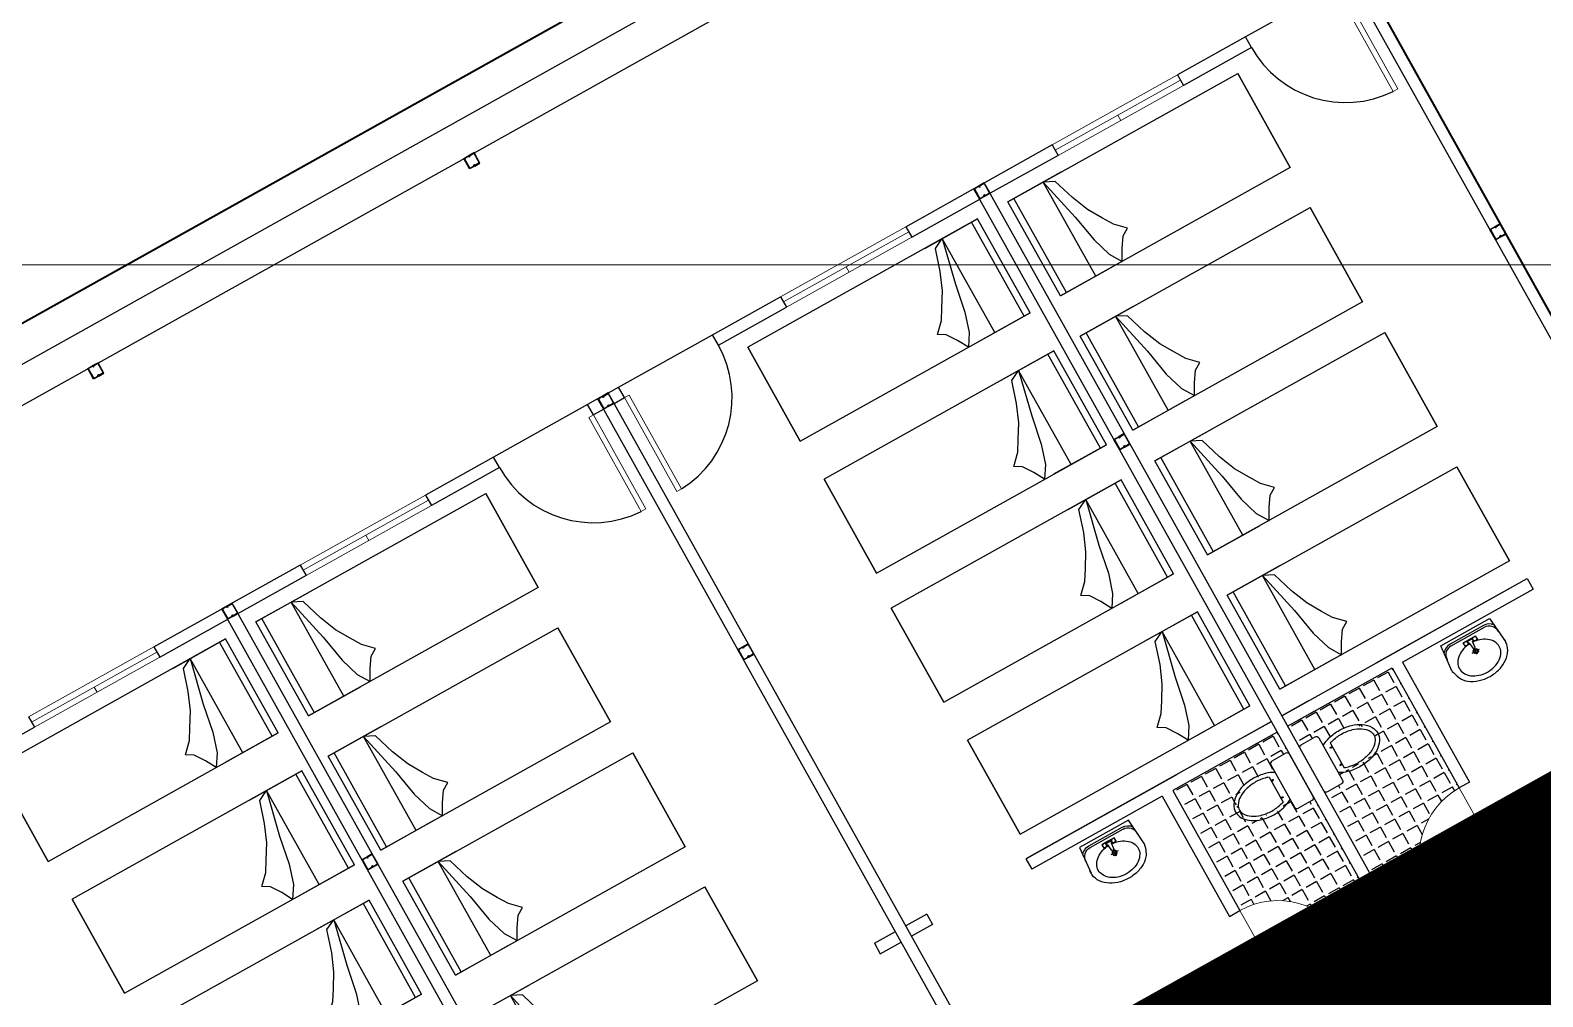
# Model space of a CAD drawing. Header units: millimetres. Extents: x 476643 to 477419, y 1110674 to 1111494.
# Drawn here: x 477080.85 to 477093.49, y 1111117.88 to 1111125.96 of the extents above; entities that cross this region are included whole.
import ezdxf

# ---------------------------------------------------------------- set-up
doc = ezdxf.new("R2010")
doc.units = ezdxf.units.MM
doc.header["$LTSCALE"] = 0.001
doc.header["$MEASUREMENT"] = 0
doc.linetypes.add('DASHDOTX2', pattern=[2, 1, -0.5, 0, -0.5])
for name, color, linetype in [('2-WC', 3, 'Continuous'), ('H-Congtrinh', 40, 'Continuous'), ('KT', 8, 'Continuous'), ('Layer2', 2, 'Continuous'), ('NETCAT', 4, 'Continuous'), ('THIETBI', 33, 'Continuous'), ('TUONG', 7, 'Continuous')]:
    doc.layers.add(name, color=color, linetype=linetype)
for name, color, linetype, lineweight in [('D-CONGTRINH', 7, 'Continuous', 15), ('LUOI', 8, 'Continuous', 5), ('Ranh theo QH', 5, 'Continuous', 40), ('THAY', 7, 'Continuous', 13)]:
    doc.layers.add(name, color=color, linetype=linetype, lineweight=lineweight)
pattern_1 = [(0, (0, 0), (0, 0.1375), [0.1, -0.0375]), (90, (0, 0), (-0.1375, 8.419446744138055e-18), [0.1, -0.0375])]

# ---------------------------------------------------------------- blocks, each defined once
blk = doc.blocks.new('TOILET')
at = {"layer": '2-WC', "linetype": 'Continuous'}
for p, q in [((2.25, 0), (-2.25, 0)), ((-2.5, -0.25), (-2.5, -1.75)), ((2.5, -1.75), (2.5, -0.25)), ((-2.25, -2), (2.25, -2)), ((-1.328885587445484, -2.699999999999932), (1.328885587445484, -2.699999999999989)), ((-0.9619002962733703, -2.476023252835319), (-0.9619002962733703, -2.701023903222449)), ((-0.8643275165757132, -2.476023252835319), (-0.9619002962733703, -2.476023252835319)), ((-0.9619002962733703, -2.701023903222449), (-0.8643275165757132, -2.701023903222449)), ((-0.8643275165757132, -2.701023903222449), (-0.8643275165757132, -2.476023252835319)), ((0.8619205168486133, -2.701023903222449), (0.8619205168486133, -2.476023252835319)), ((0.8619205168486133, -2.476023252835319), (0.959493296546043, -2.476023252835319)), ((0.959493296546043, -2.701023903222449), (0.8619205168486133, -2.701023903222449)), ((0.959493296546043, -2.476023252835319), (0.959493296546043, -2.701023903222449))]:
    blk.add_line(p, q, dxfattribs=at)
for centre, radius, start, end in [((-2.25, -0.25), 0.25, 90, 180), ((2.25, -0.25), 0.25, 0, 90), ((-2.25, -1.75), 0.25, 180, 270), ((1.337938406279363, -3.661379033137678), 3.234819193328465, 149.0965747149677, 164.9268623414033), ((1.337938406279363, -3.661379033137166), 2.834819193328285, 160.1759760614096, 164.9268623413951), ((-1.337938406280728, -3.661379033138019), 2.834819193329868, 15.07313765856473, 19.82402393859776), ((-1.337938406280728, -3.661379033138246), 3.234819193329836, 15.07313765860166, 30.90342528502951), ((2.25, -1.75), 0.25, 270, 0), ((2.637457049974273, -4.011362538314529), 4.580641306093185, 164.9268623414104, 180.0000000000054), ((2.637457049976774, -4.011362538314927), 4.580641306095572, 180, 195.0731376585856), ((2.637457049974046, -4.011362538315211), 4.180641306093212, 164.9268623413889, 179.9999999999965), ((2.637457049976547, -4.011362538314529), 4.180641306095595, 180.0000000000051, 195.0731376585643), ((-2.637457049976319, -4.011362538315325), 4.180641306095254, 5.063761851311246e-12, 15.07313765857124), ((-2.6374570499745, -4.011362538314586), 4.180641306093665, 344.9268623413959, 359.9999999999953), ((-2.637457049976319, -4.0113625383147), 4.580641306095231, 359.9999999999972, 15.07313765858606), ((-2.637457049974728, -4.011362538315325), 4.580641306093639, 344.9268623414112, 5.332585182154509e-12), ((1.337938406280728, -4.361346043491835), 3.234819193329827, 195.0731376585933, 213.0315475788831), ((1.337938406280728, -4.361346043491494), 2.834819193329956, 195.0731376585625, 213.0315475788917), ((-1.337938406279591, -4.36134604349229), 2.834819193328596, 326.9684524211129, 344.9268623413986), ((-1.337938406279591, -4.361346043492233), 3.234819193328677, 326.9684524211115, 344.9268623414048), ((0.5168646681929658, -4.8952005445542), 2.255450666327983, 213.0315475788855, 237.5002250693039), ((0.5168646681931932, -4.895200544554314), 1.85545066632798, 213.0315475788863, 237.5002250693021), ((0, -5.706522592530348), 1.293477407469652, 237.5002250693031, 270), ((0, -5.706522592530462), 0.8934774074695488, 237.5002250693035, 270), ((0, -5.706522592530519), 0.8934774074695326, 270, 302.4997749306894), ((0, -5.706522592530519), 1.293477407469453, 270, 302.4997749307029), ((-0.5168646681929658, -4.89520054455437), 1.855450666327776, 302.4997749306895, 326.968452421117), ((-0.5168646681929658, -4.8952005445542), 2.255450666327892, 302.4997749306941, 326.9684524211124)]:
    blk.add_arc(centre, radius, start, end, dxfattribs=at)
blk = doc.blocks.new('bed4')
at = {"color": 41}
for p, q in [((0, 1631.249999987394), (0, 731.2499999873945)), ((2200, 1631.249999987394), (0, 1631.249999987394)), ((-2.907636371674016e-06, 1631.249978605219), (506.2499970884492, 1631.249978605219)), ((56.71362127752582, 1631.249999987394), (56.71362127752582, 731.2499999873945)), ((337.9636212752521, 1631.249999987394), (337.9636212752521, 731.2499999873945)), ((473.1516084573705, 1359.881008000859), (525.2246011638981, 1526.805996583302)), ((525.2246011638981, 1526.805996583302), (591.1838023244472, 1631.249999987394)), ((591.1838023244472, 1631.249999987394), (643.2569001204447, 1537.238808369697)), ((643.2569001204447, 1537.238808369697), (702.2729445092573, 1450.298637141379)), ((2200, 731.2499999873945), (2200, 1631.249999987394)), ((764.7606198286649, 1412.045066932864), (677.9722636212919, 1325.10489570458)), ((702.2729445092573, 1450.298637141379), (764.7606198286649, 1412.045066932864)), ((428.0215623436434, 1116.448440951666), (473.1516084573705, 1359.881008000859)), ((677.9722636212919, 1325.10489570458), (622.4276399841528, 1234.687047539166)), ((622.4276399841528, 1234.687047539166), (549.5253871413333, 1112.97076401457)), ((337.9636212752521, 731.2499999873945), (428.0215623436434, 1116.448440951666)), ((549.5253871413333, 1112.97076401457), (487.0377118219076, 963.4337220678535)), ((487.0377118219076, 963.4337220678535), (428.0215623436434, 775.6428908877624)), ((428.0215623436434, 775.6428908877624), (337.9636212752521, 731.2499999873945)), ((0, 731.2499999873945), (2200, 731.2499999873945)), ((506.2499999960855, 731.2499999869907), (0, 731.2499999869907))]:
    blk.add_line(p, q, dxfattribs=at)
at = {"color": 41, "ltscale": 5}
blk.add_line((2200, 1631.249999987394), (2200, 731.2499999873945), dxfattribs=at)
blk = doc.blocks.new('la')
at = {"layer": 'THIETBI', "linetype": 'Continuous'}
for p, q in [((-5933.44379870165, 607096.9278938042), (-5954.657236116378, 607330.2757053494)), ((-5944.168579871206, 607224.2085182804), (-5944.168579871206, 607229.5737794738)), ((-5700.095987156405, 607278.0555106837), (-5734.787105645424, 607278.0555106837)), ((-5710.190800530276, 607249.5658061604), (-5715.470036458595, 607195.7922466656)), ((-5700.095987156405, 607309.1017654629), (-5700.095987156405, 607252.294578268)), ((-5665.404868668316, 607278.0555106837), (-5700.095987156405, 607278.0555106837)), ((-5684.721937854214, 607195.7922466656), (-5690.001173785327, 607249.5658061604)), ((-5445.534738199225, 607330.2757053494), (-5466.748175613953, 607096.9278938042)), ((-5456.023394444397, 607229.5737794738), (-5456.023394444397, 607224.2085182804)), ((-5466.748175613953, 607096.9278938042), (-5933.44379870165, 607096.9278938042)), ((-5700.095987156405, 607139.3547686327), (-5859.314830218813, 607139.3547686327)), ((-5859.31483021858, 607122.3840186977), (-5540.877144096539, 607122.3840186978)), ((-5759.493611915408, 607200.4494683815), (-5715.012812269291, 607200.4494683815)), ((-5759.493611915408, 607183.478718451), (-5759.493611915408, 607200.4494683815)), ((-5759.493611915408, 607166.5079685205), (-5759.493611915408, 607183.478718451)), ((-5700.095987156405, 607166.5079685205), (-5759.493611915408, 607166.5079685205)), ((-5719.692424225992, 607191.9640934139), (-5727.825761422886, 607191.9640934139)), ((-5727.825761422886, 607174.9933434834), (-5672.366212892717, 607174.9933434834)), ((-5725.552112052588, 607183.478718451), (-5716.678920921309, 607183.478718451)), ((-5640.698362400195, 607166.5079685205), (-5700.095987156405, 607166.5079685205)), ((-5540.87714409679, 607139.3547686327), (-5700.095987156405, 607139.3547686327)), ((-5685.179162046312, 607200.4494683815), (-5640.698362400195, 607200.4494683815)), ((-5674.639862261152, 607183.478718451), (-5683.513053392431, 607183.478718451)), ((-5672.366212892717, 607191.9640934139), (-5680.499550089611, 607191.9640934139)), ((-5640.698362400195, 607200.4494683815), (-5640.698362400195, 607183.478718451)), ((-5640.698362400195, 607183.478718451), (-5640.698362400195, 607166.5079685205))]:
    blk.add_line(p, q, dxfattribs=at)
for centre, radius in [((-5700.095987156172, 607278.0555106841), 21.21343741315687), ((-5700.095987156172, 607278.0555106841), 16.9707499305255), ((-5742.522861982834, 607183.4787184515), 16.9707499305255), ((-5657.669112330441, 607183.4787184515), 16.9707499305255)]:
    blk.add_circle(centre, radius, dxfattribs=at)
for centre, radius, start, end in [((-5698.920439606671, 607218.2127808502), 260.5626604476124, 90, 106.8298526196501), ((-5698.920439606671, 607218.2127808502), 260.5626604477563, 73.17014738034992, 90), ((-5786.622446788613, 607339.3522209723), 103.2189295367069, 150.4377224630194, 180), ((-5744.464750194129, 607315.4400154066), 151.686082919052, 126.1394149328383, 150.4377224630194), ((-5716.921617746491, 607277.7234812875), 198.3889853030901, 106.8298526196501, 126.1394149328383), ((-5680.919261464987, 607277.7234812875), 198.3889853030873, 53.86058506716174, 73.17014738034992), ((-5653.376129020144, 607315.4400154066), 151.686082919055, 29.56227753698059, 53.86058506716174), ((-5611.218432424728, 607339.3522209723), 103.2189295367252, 0, 29.56227753698059), ((-5809.756896741826, 607330.2757053499), 144.9003393737205, 180, 190.3888578116886), ((-5859.31483021858, 607224.2085182809), 84.85374965263226, 180, 270), ((-5786.622446788613, 607339.3522209723), 103.2189295367414, 180, 209.5622775369806), ((-5744.464750194129, 607363.2644265287), 151.6860829190531, 209.5622775369806, 233.8605850671617), ((-5716.921617746491, 607400.9809606525), 198.3889853029024, 233.8605850671617, 253.1701473803499), ((-5700.095987156172, 607232.2578273343), 20.03675093646151, 59.74728664221707, 120.2527133577829), ((-5680.919261464987, 607400.9809606525), 198.3889853030186, 286.8298526196501, 306.1394149328383), ((-5653.376129020144, 607363.2644265287), 151.686082919052, 306.1394149328383, 330.4377224630194), ((-5540.877144096557, 607224.2085182809), 84.85374965263226, 270, 0), ((-5611.218432424728, 607339.3522209723), 103.2189295367332, 330.4377224630194, 0), ((-5859.31483021858, 607224.2085182809), 101.8244995831652, 218.2452544057623, 270), ((-5698.920439606671, 607460.4916610897), 260.5626604475996, 253.1701473803499, 266.458658478582), ((-5719.692424225759, 607196.2067809005), 4.242687482640058, 270, 354.3929373133142), ((-5698.920439606671, 607460.4916610897), 260.5626604477354, 273.0264019199498, 286.8298526196501), ((-5680.499550089378, 607196.2067809005), 4.242687482625124, 185.6070626866857, 270), ((-5540.877144096557, 607224.2085182809), 101.8244995831627, 270, 321.7547455942377)]:
    blk.add_arc(centre, radius, start, end, dxfattribs=at)
blk.add_spline([(-5445.534738204817, 607330.275705352), (-5488.399266112272, 607435.7992354915), (-5558.166908814947, 607489.0372223724), (-5649.338553096775, 607517.3672669327), (-5750.853421221862, 607517.367266933), (-5842.025065503458, 607489.0372223728), (-5911.792708206598, 607435.7992354913), (-5950.069890455718, 607366.4471325721), (-5954.657236119176, 607330.275705352)], degree=3, dxfattribs=at)
blk = doc.blocks.new('M')
at = {"layer": 'KT', "ltscale": 5}
for points in [[(-122198.2758709551, 340977.0467368406), (-122198.2798709551, 340977.0467368406), (-122198.2798709551, 340977.0547368407), (-122198.3218709551, 340977.0547368407), (-122198.3218709551, 340976.9627368407), (-122198.2798709551, 340976.9627368407), (-122198.2798709551, 340976.9707368406), (-122198.2758709551, 340976.9707368406), (-122198.2758709551, 340976.9587368406), (-122198.3258709551, 340976.9587368406), (-122198.3258709551, 340977.0587368406), (-122198.2758709551, 340977.0587368406)], [(-122198.2758709551, 340977.0587368406), (-122198.2258709551, 340977.0587368406), (-122198.2258709551, 340976.9587368406), (-122198.2758709551, 340976.9587368406), (-122198.2758709551, 340976.9707368406), (-122198.2718709551, 340976.9707368406), (-122198.2718709551, 340976.9627368407), (-122198.2298709551, 340976.9627368407), (-122198.2298709551, 340977.0547368407), (-122198.2718709551, 340977.0547368407), (-122198.2718709551, 340977.0467368406), (-122198.2758709551, 340977.0467368406)], [(-122201.8758709551, 340972.3467368406), (-122201.8798709551, 340972.3467368406), (-122201.8798709551, 340972.3547368406), (-122201.9218709551, 340972.3547368406), (-122201.9218709551, 340972.2627368406), (-122201.8798709551, 340972.2627368406), (-122201.8798709551, 340972.2707368406), (-122201.8758709551, 340972.2707368406), (-122201.8758709551, 340972.2587368406), (-122201.9258709551, 340972.2587368406), (-122201.9258709551, 340972.3587368406), (-122201.8758709551, 340972.3587368406)], [(-122201.8758709551, 340972.3587368406), (-122201.8258709551, 340972.3587368406), (-122201.8258709551, 340972.2587368406), (-122201.8758709551, 340972.2587368406), (-122201.8758709551, 340972.2707368406), (-122201.8718709551, 340972.2707368406), (-122201.8718709551, 340972.2627368406), (-122201.8298709551, 340972.2627368406), (-122201.8298709551, 340972.3547368406), (-122201.8718709551, 340972.3547368406), (-122201.8718709551, 340972.3467368406), (-122201.8758709551, 340972.3467368406)], [(-122198.2758709551, 340972.3467368406), (-122198.2798709551, 340972.3467368406), (-122198.2798709551, 340972.3547368406), (-122198.3218709551, 340972.3547368406), (-122198.3218709551, 340972.2627368406), (-122198.2798709551, 340972.2627368406), (-122198.2798709551, 340972.2707368406), (-122198.2758709551, 340972.2707368406), (-122198.2758709551, 340972.2587368406), (-122198.3258709551, 340972.2587368406), (-122198.3258709551, 340972.3587368406), (-122198.2758709551, 340972.3587368406)], [(-122198.2758709551, 340972.3587368406), (-122198.2258709551, 340972.3587368406), (-122198.2258709551, 340972.2587368406), (-122198.2758709551, 340972.2587368406), (-122198.2758709551, 340972.2707368406), (-122198.2718709551, 340972.2707368406), (-122198.2718709551, 340972.2627368406), (-122198.2298709551, 340972.2627368406), (-122198.2298709551, 340972.3547368406), (-122198.2718709551, 340972.3547368406), (-122198.2718709551, 340972.3467368406), (-122198.2758709551, 340972.3467368406)], [(-122194.6758709551, 340972.3467368406), (-122194.6798709551, 340972.3467368406), (-122194.6798709551, 340972.3547368406), (-122194.7218709551, 340972.3547368406), (-122194.7218709551, 340972.2627368406), (-122194.6798709551, 340972.2627368406), (-122194.6798709551, 340972.2707368406), (-122194.6758709551, 340972.2707368406), (-122194.6758709551, 340972.2587368406), (-122194.7258709551, 340972.2587368406), (-122194.7258709551, 340972.3587368406), (-122194.6758709551, 340972.3587368406)], [(-122194.6758709551, 340972.3587368406), (-122194.6258709551, 340972.3587368406), (-122194.6258709551, 340972.2587368406), (-122194.6758709551, 340972.2587368406), (-122194.6758709551, 340972.2707368406), (-122194.6718709551, 340972.2707368406), (-122194.6718709551, 340972.2627368406), (-122194.6298709551, 340972.2627368406), (-122194.6298709551, 340972.3547368406), (-122194.6718709551, 340972.3547368406), (-122194.6718709551, 340972.3467368406), (-122194.6758709551, 340972.3467368406)], [(-122191.0758709551, 340972.3587368406), (-122191.1258709551, 340972.3587368406), (-122191.1258709551, 340972.2587368406), (-122191.0758709551, 340972.2587368406), (-122191.0758709551, 340972.2707368406), (-122191.0798709551, 340972.2707368406), (-122191.0798709551, 340972.2627368406), (-122191.1218709551, 340972.2627368406), (-122191.1218709551, 340972.3547368406), (-122191.0798709551, 340972.3547368406), (-122191.0798709551, 340972.3467368406), (-122191.0758709551, 340972.3467368406)], [(-122191.0758709551, 340972.3467368406), (-122191.0718709551, 340972.3467368406), (-122191.0718709551, 340972.3547368406), (-122191.0298709551, 340972.3547368406), (-122191.0298709551, 340972.2627368406), (-122191.0718709551, 340972.2627368406), (-122191.0718709551, 340972.2707368406), (-122191.0758709551, 340972.2707368406), (-122191.0758709551, 340972.2587368406), (-122191.0258709551, 340972.2587368406), (-122191.0258709551, 340972.3587368406), (-122191.0758709551, 340972.3587368406)], [(-122198.2758709551, 340969.9467368406), (-122198.2798709551, 340969.9467368406), (-122198.2798709551, 340969.9547368406), (-122198.3218709551, 340969.9547368406), (-122198.3218709551, 340969.8627368406), (-122198.2798709551, 340969.8627368406), (-122198.2798709551, 340969.8707368406), (-122198.2758709551, 340969.8707368406), (-122198.2758709551, 340969.8587368407), (-122198.3258709551, 340969.8587368407), (-122198.3258709551, 340969.9587368406), (-122198.2758709551, 340969.9587368406)], [(-122198.2758709551, 340969.9587368406), (-122198.2258709551, 340969.9587368406), (-122198.2258709551, 340969.8587368407), (-122198.2758709551, 340969.8587368407), (-122198.2758709551, 340969.8707368406), (-122198.2718709551, 340969.8707368406), (-122198.2718709551, 340969.8627368406), (-122198.2298709551, 340969.8627368406), (-122198.2298709551, 340969.9547368406), (-122198.2718709551, 340969.9547368406), (-122198.2718709551, 340969.9467368406), (-122198.2758709551, 340969.9467368406)], [(-122194.6758709551, 340969.9467368406), (-122194.6798709551, 340969.9467368406), (-122194.6798709551, 340969.9547368406), (-122194.7218709551, 340969.9547368406), (-122194.7218709551, 340969.8627368406), (-122194.6798709551, 340969.8627368406), (-122194.6798709551, 340969.8707368406), (-122194.6758709551, 340969.8707368406), (-122194.6758709551, 340969.8587368407), (-122194.7258709551, 340969.8587368407), (-122194.7258709551, 340969.9587368406), (-122194.6758709551, 340969.9587368406)], [(-122194.6758709551, 340969.9587368406), (-122194.6258709551, 340969.9587368406), (-122194.6258709551, 340969.8587368407), (-122194.6758709551, 340969.8587368407), (-122194.6758709551, 340969.8707368406), (-122194.6718709551, 340969.8707368406), (-122194.6718709551, 340969.8627368406), (-122194.6298709551, 340969.8627368406), (-122194.6298709551, 340969.9547368406), (-122194.6718709551, 340969.9547368406), (-122194.6718709551, 340969.9467368406), (-122194.6758709551, 340969.9467368406)], [(-122191.0758709551, 340969.9587368406), (-122191.1258709551, 340969.9587368406), (-122191.1258709551, 340969.8587368407), (-122191.0758709551, 340969.8587368407), (-122191.0758709551, 340969.8707368406), (-122191.0798709551, 340969.8707368406), (-122191.0798709551, 340969.8627368406), (-122191.1218709551, 340969.8627368406), (-122191.1218709551, 340969.9547368406), (-122191.0798709551, 340969.9547368406), (-122191.0798709551, 340969.9467368406), (-122191.0758709551, 340969.9467368406)], [(-122191.0758709551, 340969.9467368406), (-122191.0718709551, 340969.9467368406), (-122191.0718709551, 340969.9547368406), (-122191.0298709551, 340969.9547368406), (-122191.0298709551, 340969.8627368406), (-122191.0718709551, 340969.8627368406), (-122191.0718709551, 340969.8707368406), (-122191.0758709551, 340969.8707368406), (-122191.0758709551, 340969.8587368407), (-122191.0258709551, 340969.8587368407), (-122191.0258709551, 340969.9587368406), (-122191.0758709551, 340969.9587368406)], [(-122194.6758709551, 340967.6467368406), (-122194.6798709551, 340967.6467368406), (-122194.6798709551, 340967.6547368406), (-122194.7218709551, 340967.6547368406), (-122194.7218709551, 340967.5627368406), (-122194.6798709551, 340967.5627368406), (-122194.6798709551, 340967.5707368406), (-122194.6758709551, 340967.5707368406), (-122194.6758709551, 340967.5587368406), (-122194.7258709551, 340967.5587368406), (-122194.7258709551, 340967.6587368406), (-122194.6758709551, 340967.6587368406)], [(-122194.6758709551, 340967.6587368406), (-122194.7258709551, 340967.6587368406), (-122194.7258709551, 340967.5587368406), (-122194.6758709551, 340967.5587368406), (-122194.6758709551, 340967.5707368406), (-122194.6798709551, 340967.5707368406), (-122194.6798709551, 340967.5627368406), (-122194.7218709551, 340967.5627368406), (-122194.7218709551, 340967.6547368406), (-122194.6798709551, 340967.6547368406), (-122194.6798709551, 340967.6467368406), (-122194.6758709551, 340967.6467368406)], [(-122194.6758709551, 340967.6587368406), (-122194.6258709551, 340967.6587368406), (-122194.6258709551, 340967.5587368406), (-122194.6758709551, 340967.5587368406), (-122194.6758709551, 340967.5707368406), (-122194.6718709551, 340967.5707368406), (-122194.6718709551, 340967.5627368406), (-122194.6298709551, 340967.5627368406), (-122194.6298709551, 340967.6547368406), (-122194.6718709551, 340967.6547368406), (-122194.6718709551, 340967.6467368406), (-122194.6758709551, 340967.6467368406)], [(-122194.6758709551, 340967.6467368406), (-122194.6718709551, 340967.6467368406), (-122194.6718709551, 340967.6547368406), (-122194.6298709551, 340967.6547368406), (-122194.6298709551, 340967.5627368406), (-122194.6718709551, 340967.5627368406), (-122194.6718709551, 340967.5707368406), (-122194.6758709551, 340967.5707368406), (-122194.6758709551, 340967.5587368406), (-122194.6258709551, 340967.5587368406), (-122194.6258709551, 340967.6587368406), (-122194.6758709551, 340967.6587368406)], [(-122191.0758709551, 340967.6587368406), (-122191.1258709551, 340967.6587368406), (-122191.1258709551, 340967.5587368406), (-122191.0758709551, 340967.5587368406), (-122191.0758709551, 340967.5707368406), (-122191.0798709551, 340967.5707368406), (-122191.0798709551, 340967.5627368406), (-122191.1218709551, 340967.5627368406), (-122191.1218709551, 340967.6547368406), (-122191.0798709551, 340967.6547368406), (-122191.0798709551, 340967.6467368406), (-122191.0758709551, 340967.6467368406)], [(-122191.0758709551, 340967.6467368406), (-122191.0718709551, 340967.6467368406), (-122191.0718709551, 340967.6547368406), (-122191.0298709551, 340967.6547368406), (-122191.0298709551, 340967.5627368406), (-122191.0718709551, 340967.5627368406), (-122191.0718709551, 340967.5707368406), (-122191.0758709551, 340967.5707368406), (-122191.0758709551, 340967.5587368406), (-122191.0258709551, 340967.5587368406), (-122191.0258709551, 340967.6587368406), (-122191.0758709551, 340967.6587368406)]]:
    blk.add_hatch(color=5, dxfattribs=at).paths.add_polyline_path(points)
at = {"layer": 'THIETBI', "ltscale": 5}
h = blk.add_hatch(dxfattribs=at)
h.set_pattern_fill('ANGLE', color=256, scale=0.5, style=0)
h.set_pattern_definition(pattern_1)
edge = h.paths.add_edge_path()
edge.add_ellipse((-122198.6868935836, 340975.236865706), major_axis=(-0.2915102284462128, 0.2915102284462128), ratio=0.9999999988377523, start_angle=299.9268623122062, end_angle=314.9999999667041)
edge.add_ellipse((-122198.6553950682, 340975.353822384), major_axis=(-0.2058626336902669, 0.2058626336902668), ratio=0.9999999968645755, start_angle=284.0965746727708, end_angle=299.9268622637729)
edge.add_line((-122198.5058709552, 340975.6094790086), (-122198.5058709552, 340975.6992368408))
edge.add_line((-122198.5058709552, 340975.6992368408), (-122198.3258709551, 340975.6992368406))
edge.add_line((-122198.3258709551, 340975.6992368406), (-122198.3258709551, 340976.9587368406))
edge.add_line((-122198.3258709551, 340976.9587368406), (-122199.3258709551, 340976.9587368406))
edge.add_line((-122199.3258709551, 340976.9587368406), (-122199.3258709551, 340976.8587368407))
edge.add_line((-122199.3258709551, 340976.8587368407), (-122198.6758709551, 340976.8587368407))
edge.add_line((-122198.6758709551, 340976.8587368407), (-122198.6758709551, 340976.8287368406))
edge.add_line((-122198.6758709551, 340976.8287368406), (-122198.6765636319, 340976.8287368406))
edge.add_arc((-122199.3258709551, 340976.8587368407), 0.650000000008731, 270, 357.3546396559648, ccw=False)
edge.add_line((-122199.3258709551, 340976.2087368406), (-122199.3258709551, 340975.0587368406))
edge.add_line((-122199.3258709551, 340975.0587368406), (-122198.3258709551, 340975.0587368406))
edge.add_line((-122198.3258709551, 340975.0587368406), (-122198.3258709551, 340975.2492368405))
edge.add_line((-122198.3258709551, 340975.2492368405), (-122198.5058709551, 340975.2492368406))
edge.add_line((-122198.5058709551, 340975.2492368406), (-122198.5058709551, 340975.3389946726))
edge.add_ellipse((-122198.6553950682, 340975.5946512972), major_axis=(0.2058626336902675, 0.2058626336902675), ratio=0.9999999968645723, start_angle=240.0731377362272, end_angle=255.9034253272293)
edge.add_ellipse((-122198.6868935836, 340975.7116079752), major_axis=(0.2915102284462117, 0.2915102284462119), ratio=0.999999998837754, start_angle=225.0000000332959, end_angle=240.0731376877937)
edge.add_ellipse((-122198.6868935836, 340975.7116079752), major_axis=(-0.2915102284462128, 0.2915102284462128), ratio=0.9999999988377523, start_angle=119.9268623122062, end_angle=134.9999999667041)
edge.add_ellipse((-122198.7183920991, 340975.5946512972), major_axis=(0.2058626328327545, 0.2058626328327546), ratio=0.9999999969642844, start_angle=191.9684524520063, end_angle=209.9268624138862)
edge.add_ellipse((-122198.7664390042, 340975.5207546608), major_axis=(0.1435360015145571, 0.1435360015145571), ratio=0.9999999990923838, start_angle=167.4997749165686, end_angle=191.9684524286788)
edge.add_ellipse((-122198.8394579886, 340975.4742368406), major_axis=(-0.08231639814443893, 0.08231639814443893), ratio=0.9999999992607727, start_angle=12.5002250840912, end_angle=45.0000000211773)
edge.add_ellipse((-122198.7664390042, 340975.4277190205), major_axis=(-0.1435360015145571, 0.1435360015145571), ratio=0.9999999990923826, start_angle=-11.96845242867878, end_angle=12.50022508343138)
edge.add_ellipse((-122198.7183920991, 340975.353822384), major_axis=(-0.2058626328327547, 0.2058626328327546), ratio=0.9999999969642842, start_angle=330.0731375861138, end_angle=348.0315475479938)
edge.add_ellipse((-122198.6868935836, 340975.236865706), major_axis=(0.2915102284462117, 0.2915102284462119), ratio=0.999999998837754, start_angle=405.0000000332959, end_angle=420.0731376877937)
h = blk.add_hatch(dxfattribs=at)
h.set_pattern_fill('ANGLE', color=256, scale=0.5, style=0)
h.set_pattern_definition(pattern_1)
edge = h.paths.add_edge_path()
edge.add_ellipse((-122197.8333498111, 340975.353822384), major_axis=(0.2058626328327547, 0.2058626328327546), ratio=0.9999999969642842, start_angle=11.968452452006204, end_angle=29.926862413886226, ccw=False)
edge.add_ellipse((-122197.785302906, 340975.4277190205), major_axis=(0.1435360015145571, 0.1435360015145571), ratio=0.9999999990923826, start_angle=347.49977491656864, end_angle=371.9684524286788, ccw=False)
edge.add_ellipse((-122197.7122839216, 340975.4742368406), major_axis=(-0.08231639814443893, 0.08231639814443893), ratio=0.9999999992607727, start_angle=192.5002250840912, end_angle=225.0000000211773, ccw=False)
edge.add_ellipse((-122197.785302906, 340975.5207546608), major_axis=(-0.1435360015145571, 0.1435360015145571), ratio=0.9999999990923838, start_angle=168.0315475713212, end_angle=192.5002250834314, ccw=False)
edge.add_ellipse((-122197.8333498111, 340975.5946512972), major_axis=(-0.2058626328327545, 0.2058626328327546), ratio=0.9999999969642844, start_angle=150.0731375861138, end_angle=168.0315475479937, ccw=False)
edge.add_ellipse((-122197.8648483265, 340975.7116079752), major_axis=(0.2915102284462128, 0.2915102284462128), ratio=0.9999999988377523, start_angle=225.0000000332959, end_angle=240.0731376877938, ccw=False)
edge.add_ellipse((-122197.8648483265, 340975.7116079752), major_axis=(-0.2915102284462117, 0.2915102284462119), ratio=0.999999998837754, start_angle=119.92686231220631, end_angle=134.9999999667041, ccw=False)
edge.add_ellipse((-122197.896346842, 340975.5946512972), major_axis=(-0.2058626336902675, 0.2058626336902675), ratio=0.9999999968645723, start_angle=104.09657467277071, end_angle=119.92686226377279, ccw=False)
edge.add_line((-122198.0458709551, 340975.3389946726), (-122198.045870955, 340975.2492368405))
edge.add_line((-122198.045870955, 340975.2492368405), (-122198.2258709551, 340975.2492368405))
edge.add_line((-122198.2258709551, 340975.2492368405), (-122198.2258709551, 340975.0587368406))
edge.add_line((-122198.2258709551, 340975.0587368406), (-122197.2258709551, 340975.0587368406))
edge.add_line((-122197.2258709551, 340975.0587368406), (-122197.2258709551, 340976.2087368406))
edge.add_arc((-122197.2258709551, 340976.8587368407), 0.650000000008731, 182.645360343976, 269.99999999871727, ccw=False)
edge.add_line((-122197.8751782783, 340976.8287368406), (-122197.8758709551, 340976.8287368406))
edge.add_line((-122197.8758709551, 340976.8287368406), (-122197.8758709551, 340976.8587368407))
edge.add_line((-122197.8758709551, 340976.8587368407), (-122197.2258709551, 340976.8587368407))
edge.add_line((-122197.2258709551, 340976.8587368407), (-122197.2258709551, 340976.9587368406))
edge.add_line((-122197.2258709551, 340976.9587368406), (-122198.2258709551, 340976.9587368406))
edge.add_line((-122198.2258709551, 340976.9587368406), (-122198.2258709551, 340975.6992368407))
edge.add_line((-122198.2258709551, 340975.6992368407), (-122198.0458709551, 340975.6992368406))
edge.add_line((-122198.0458709551, 340975.6992368406), (-122198.045870955, 340975.6094790085))
edge.add_ellipse((-122197.896346842, 340975.353822384), major_axis=(0.2058626336902669, 0.2058626336902668), ratio=0.9999999968645755, start_angle=60.073137736227125, end_angle=75.90342532722917, ccw=False)
edge.add_ellipse((-122197.8648483265, 340975.236865706), major_axis=(0.2915102284462128, 0.2915102284462128), ratio=0.9999999988377523, start_angle=45.00000003329592, end_angle=60.0731376877938, ccw=False)
edge.add_ellipse((-122197.8648483265, 340975.236865706), major_axis=(-0.2915102284462117, 0.2915102284462119), ratio=0.999999998837754, start_angle=-60.07313768779369, end_angle=-45.00000003329592, ccw=False)
at = {"layer": '2-WC', "linetype": 'ByBlock', "ltscale": 5}
for centre, start, end in [((-122201.7273700188, 340969.9587368406), 0, 87.13759477374253), ((-122194.8243718914, 340969.9587368406), 92.86240522625748, 180), ((-122194.5273700188, 340969.9587368406), 0, 87.13759477374253)]:
    blk.add_arc(centre, 0.8999999999982529, start, end, dxfattribs=at)
at = {"layer": 'KT', "color": 5, "ltscale": 5}
for points in [[(-122198.2758709551, 340976.9707368406), (-122198.2798709551, 340976.9707368406), (-122198.2798709551, 340976.9627368407), (-122198.3218709551, 340976.9627368407), (-122198.3218709551, 340977.0547368407), (-122198.2798709551, 340977.0547368407), (-122198.2798709551, 340977.0467368406), (-122198.2758709551, 340977.0467368406), (-122198.2758709551, 340977.0587368406), (-122198.3258709551, 340977.0587368406), (-122198.3258709551, 340976.9587368406), (-122198.2758709551, 340976.9587368406)], [(-122198.2758709551, 340976.9707368406), (-122198.2718709551, 340976.9707368406), (-122198.2718709551, 340976.9627368407), (-122198.2298709551, 340976.9627368407), (-122198.2298709551, 340977.0547368407), (-122198.2718709551, 340977.0547368407), (-122198.2718709551, 340977.0467368406), (-122198.2758709551, 340977.0467368406), (-122198.2758709551, 340977.0587368406), (-122198.2258709551, 340977.0587368406), (-122198.2258709551, 340976.9587368406), (-122198.2758709551, 340976.9587368406)], [(-122201.8758709551, 340972.2707368406), (-122201.8798709551, 340972.2707368406), (-122201.8798709551, 340972.2627368406), (-122201.9218709551, 340972.2627368406), (-122201.9218709551, 340972.3547368406), (-122201.8798709551, 340972.3547368406), (-122201.8798709551, 340972.3467368406), (-122201.8758709551, 340972.3467368406), (-122201.8758709551, 340972.3587368406), (-122201.9258709551, 340972.3587368406), (-122201.9258709551, 340972.2587368406), (-122201.8758709551, 340972.2587368406)], [(-122201.8758709551, 340972.2707368406), (-122201.8718709551, 340972.2707368406), (-122201.8718709551, 340972.2627368406), (-122201.8298709551, 340972.2627368406), (-122201.8298709551, 340972.3547368406), (-122201.8718709551, 340972.3547368406), (-122201.8718709551, 340972.3467368406), (-122201.8758709551, 340972.3467368406), (-122201.8758709551, 340972.3587368406), (-122201.8258709551, 340972.3587368406), (-122201.8258709551, 340972.2587368406), (-122201.8758709551, 340972.2587368406)], [(-122198.2758709551, 340972.2707368406), (-122198.2798709551, 340972.2707368406), (-122198.2798709551, 340972.2627368406), (-122198.3218709551, 340972.2627368406), (-122198.3218709551, 340972.3547368406), (-122198.2798709551, 340972.3547368406), (-122198.2798709551, 340972.3467368406), (-122198.2758709551, 340972.3467368406), (-122198.2758709551, 340972.3587368406), (-122198.3258709551, 340972.3587368406), (-122198.3258709551, 340972.2587368406), (-122198.2758709551, 340972.2587368406)], [(-122198.2758709551, 340972.2707368406), (-122198.2718709551, 340972.2707368406), (-122198.2718709551, 340972.2627368406), (-122198.2298709551, 340972.2627368406), (-122198.2298709551, 340972.3547368406), (-122198.2718709551, 340972.3547368406), (-122198.2718709551, 340972.3467368406), (-122198.2758709551, 340972.3467368406), (-122198.2758709551, 340972.3587368406), (-122198.2258709551, 340972.3587368406), (-122198.2258709551, 340972.2587368406), (-122198.2758709551, 340972.2587368406)], [(-122194.6758709551, 340972.2707368406), (-122194.6798709551, 340972.2707368406), (-122194.6798709551, 340972.2627368406), (-122194.7218709551, 340972.2627368406), (-122194.7218709551, 340972.3547368406), (-122194.6798709551, 340972.3547368406), (-122194.6798709551, 340972.3467368406), (-122194.6758709551, 340972.3467368406), (-122194.6758709551, 340972.3587368406), (-122194.7258709551, 340972.3587368406), (-122194.7258709551, 340972.2587368406), (-122194.6758709551, 340972.2587368406)], [(-122194.6758709551, 340972.2707368406), (-122194.6718709551, 340972.2707368406), (-122194.6718709551, 340972.2627368406), (-122194.6298709551, 340972.2627368406), (-122194.6298709551, 340972.3547368406), (-122194.6718709551, 340972.3547368406), (-122194.6718709551, 340972.3467368406), (-122194.6758709551, 340972.3467368406), (-122194.6758709551, 340972.3587368406), (-122194.6258709551, 340972.3587368406), (-122194.6258709551, 340972.2587368406), (-122194.6758709551, 340972.2587368406)], [(-122191.0758709551, 340972.2707368406), (-122191.0798709551, 340972.2707368406), (-122191.0798709551, 340972.2627368406), (-122191.1218709551, 340972.2627368406), (-122191.1218709551, 340972.3547368406), (-122191.0798709551, 340972.3547368406), (-122191.0798709551, 340972.3467368406), (-122191.0758709551, 340972.3467368406), (-122191.0758709551, 340972.3587368406), (-122191.1258709551, 340972.3587368406), (-122191.1258709551, 340972.2587368406), (-122191.0758709551, 340972.2587368406)], [(-122191.0758709551, 340972.2707368406), (-122191.0718709551, 340972.2707368406), (-122191.0718709551, 340972.2627368406), (-122191.0298709551, 340972.2627368406), (-122191.0298709551, 340972.3547368406), (-122191.0718709551, 340972.3547368406), (-122191.0718709551, 340972.3467368406), (-122191.0758709551, 340972.3467368406), (-122191.0758709551, 340972.3587368406), (-122191.0258709551, 340972.3587368406), (-122191.0258709551, 340972.2587368406), (-122191.0758709551, 340972.2587368406)], [(-122198.2758709551, 340969.8707368406), (-122198.2798709551, 340969.8707368406), (-122198.2798709551, 340969.8627368406), (-122198.3218709551, 340969.8627368406), (-122198.3218709551, 340969.9547368406), (-122198.2798709551, 340969.9547368406), (-122198.2798709551, 340969.9467368406), (-122198.2758709551, 340969.9467368406), (-122198.2758709551, 340969.9587368406), (-122198.3258709551, 340969.9587368406), (-122198.3258709551, 340969.8587368407), (-122198.2758709551, 340969.8587368407)], [(-122198.2758709551, 340969.8707368406), (-122198.2718709551, 340969.8707368406), (-122198.2718709551, 340969.8627368406), (-122198.2298709551, 340969.8627368406), (-122198.2298709551, 340969.9547368406), (-122198.2718709551, 340969.9547368406), (-122198.2718709551, 340969.9467368406), (-122198.2758709551, 340969.9467368406), (-122198.2758709551, 340969.9587368406), (-122198.2258709551, 340969.9587368406), (-122198.2258709551, 340969.8587368407), (-122198.2758709551, 340969.8587368407)], [(-122194.6758709551, 340969.8707368406), (-122194.6798709551, 340969.8707368406), (-122194.6798709551, 340969.8627368406), (-122194.7218709551, 340969.8627368406), (-122194.7218709551, 340969.9547368406), (-122194.6798709551, 340969.9547368406), (-122194.6798709551, 340969.9467368406), (-122194.6758709551, 340969.9467368406), (-122194.6758709551, 340969.9587368406), (-122194.7258709551, 340969.9587368406), (-122194.7258709551, 340969.8587368407), (-122194.6758709551, 340969.8587368407)], [(-122194.6758709551, 340969.8707368406), (-122194.6718709551, 340969.8707368406), (-122194.6718709551, 340969.8627368406), (-122194.6298709551, 340969.8627368406), (-122194.6298709551, 340969.9547368406), (-122194.6718709551, 340969.9547368406), (-122194.6718709551, 340969.9467368406), (-122194.6758709551, 340969.9467368406), (-122194.6758709551, 340969.9587368406), (-122194.6258709551, 340969.9587368406), (-122194.6258709551, 340969.8587368407), (-122194.6758709551, 340969.8587368407)], [(-122191.0758709551, 340969.8707368406), (-122191.0798709551, 340969.8707368406), (-122191.0798709551, 340969.8627368406), (-122191.1218709551, 340969.8627368406), (-122191.1218709551, 340969.9547368406), (-122191.0798709551, 340969.9547368406), (-122191.0798709551, 340969.9467368406), (-122191.0758709551, 340969.9467368406), (-122191.0758709551, 340969.9587368406), (-122191.1258709551, 340969.9587368406), (-122191.1258709551, 340969.8587368407), (-122191.0758709551, 340969.8587368407)], [(-122191.0758709551, 340969.8707368406), (-122191.0718709551, 340969.8707368406), (-122191.0718709551, 340969.8627368406), (-122191.0298709551, 340969.8627368406), (-122191.0298709551, 340969.9547368406), (-122191.0718709551, 340969.9547368406), (-122191.0718709551, 340969.9467368406), (-122191.0758709551, 340969.9467368406), (-122191.0758709551, 340969.9587368406), (-122191.0258709551, 340969.9587368406), (-122191.0258709551, 340969.8587368407), (-122191.0758709551, 340969.8587368407)], [(-122194.6758709551, 340967.5707368406), (-122194.6798709551, 340967.5707368406), (-122194.6798709551, 340967.5627368406), (-122194.7218709551, 340967.5627368406), (-122194.7218709551, 340967.6547368406), (-122194.6798709551, 340967.6547368406), (-122194.6798709551, 340967.6467368406), (-122194.6758709551, 340967.6467368406), (-122194.6758709551, 340967.6587368406), (-122194.7258709551, 340967.6587368406), (-122194.7258709551, 340967.5587368406), (-122194.6758709551, 340967.5587368406)], [(-122194.6758709551, 340967.5707368406), (-122194.6798709551, 340967.5707368406), (-122194.6798709551, 340967.5627368406), (-122194.7218709551, 340967.5627368406), (-122194.7218709551, 340967.6547368406), (-122194.6798709551, 340967.6547368406), (-122194.6798709551, 340967.6467368406), (-122194.6758709551, 340967.6467368406), (-122194.6758709551, 340967.6587368406), (-122194.7258709551, 340967.6587368406), (-122194.7258709551, 340967.5587368406), (-122194.6758709551, 340967.5587368406)], [(-122194.6758709551, 340967.5707368406), (-122194.6718709551, 340967.5707368406), (-122194.6718709551, 340967.5627368406), (-122194.6298709551, 340967.5627368406), (-122194.6298709551, 340967.6547368406), (-122194.6718709551, 340967.6547368406), (-122194.6718709551, 340967.6467368406), (-122194.6758709551, 340967.6467368406), (-122194.6758709551, 340967.6587368406), (-122194.6258709551, 340967.6587368406), (-122194.6258709551, 340967.5587368406), (-122194.6758709551, 340967.5587368406)], [(-122194.6758709551, 340967.5707368406), (-122194.6718709551, 340967.5707368406), (-122194.6718709551, 340967.5627368406), (-122194.6298709551, 340967.5627368406), (-122194.6298709551, 340967.6547368406), (-122194.6718709551, 340967.6547368406), (-122194.6718709551, 340967.6467368406), (-122194.6758709551, 340967.6467368406), (-122194.6758709551, 340967.6587368406), (-122194.6258709551, 340967.6587368406), (-122194.6258709551, 340967.5587368406), (-122194.6758709551, 340967.5587368406)], [(-122191.0758709551, 340967.5707368406), (-122191.0798709551, 340967.5707368406), (-122191.0798709551, 340967.5627368406), (-122191.1218709551, 340967.5627368406), (-122191.1218709551, 340967.6547368406), (-122191.0798709551, 340967.6547368406), (-122191.0798709551, 340967.6467368406), (-122191.0758709551, 340967.6467368406), (-122191.0758709551, 340967.6587368406), (-122191.1258709551, 340967.6587368406), (-122191.1258709551, 340967.5587368406), (-122191.0758709551, 340967.5587368406)], [(-122191.0758709551, 340967.5707368406), (-122191.0718709551, 340967.5707368406), (-122191.0718709551, 340967.5627368406), (-122191.0298709551, 340967.5627368406), (-122191.0298709551, 340967.6547368406), (-122191.0718709551, 340967.6547368406), (-122191.0718709551, 340967.6467368406), (-122191.0758709551, 340967.6467368406), (-122191.0758709551, 340967.6587368406), (-122191.0258709551, 340967.6587368406), (-122191.0258709551, 340967.5587368406), (-122191.0758709551, 340967.5587368406)]]:
    blk.add_lwpolyline(points, close=True, dxfattribs=at)
at = {"layer": 'Layer2', "linetype": 'Continuous'}
for p, q in [((-122201.7273700188, 340969.8587368406), (-122200.8273700188, 340969.8587368406)), ((-122194.8243718914, 340969.8587368406), (-122195.7243718914, 340969.8587368406)), ((-122194.5273700188, 340969.8587368406), (-122193.6273700188, 340969.8587368406))]:
    blk.add_line(p, q, dxfattribs=at)
at = {"layer": 'THAY', "linetype": 'ByBlock'}
for p, q in [((-122199.3258709551, 340976.8287368406), (-122199.3258709551, 340976.2087368406)), ((-122197.2258709551, 340976.8287368406), (-122197.2258709551, 340976.2087368406))]:
    blk.add_line(p, q, dxfattribs=at)
at = {"layer": 'THAY', "linetype": 'Continuous'}
for p, q in [((-122200.1766204869, 340969.9587368406), (-122198.9766204869, 340969.9587368406)), ((-122199.5766204869, 340969.9587368406), (-122199.5766204869, 340969.9087368406)), ((-122196.3751214232, 340969.9587368406), (-122197.5751214233, 340969.9587368406)), ((-122196.9751214233, 340969.9587368406), (-122196.9751214233, 340969.9087368406)), ((-122191.7766204869, 340969.9587368405), (-122192.9766204869, 340969.9587368405)), ((-122192.3766204869, 340969.9587368405), (-122192.3766204869, 340969.9087368405)), ((-122189.1751214233, 340969.9587368405), (-122190.3751214232, 340969.9587368405)), ((-122189.7751214233, 340969.9587368405), (-122189.7751214233, 340969.9087368405)), ((-122198.9766204869, 340969.9087368406), (-122200.1766204869, 340969.9087368406)), ((-122200.1766204869, 340969.8587368406), (-122198.9766204869, 340969.8587368406)), ((-122197.5751214233, 340969.9087368406), (-122196.3751214232, 340969.9087368406)), ((-122196.3751214232, 340969.8587368406), (-122197.5751214233, 340969.8587368406)), ((-122192.9766204869, 340969.9087368405), (-122191.7766204869, 340969.9087368405)), ((-122191.7766204869, 340969.8587368405), (-122192.9766204869, 340969.8587368405)), ((-122190.3751214232, 340969.9087368405), (-122189.1751214233, 340969.9087368405)), ((-122189.1751214233, 340969.8587368405), (-122190.3751214232, 340969.8587368405))]:
    blk.add_line(p, q, dxfattribs=at)
for points in [[(-122199.3258709551, 340976.8587368407), (-122199.3258709551, 340976.8287368406), (-122198.6758709551, 340976.8287368406), (-122198.6758709551, 340976.8587368407)], [(-122197.2258709551, 340976.8587368407), (-122197.2258709551, 340976.8287368406), (-122197.8758709551, 340976.8287368406), (-122197.8758709551, 340976.8587368407)], [(-122201.7273700188, 340969.9587368406), (-122201.7273700188, 340970.8576139456), (-122201.6824261635, 340970.8576139456), (-122201.6824261635, 340969.9587368406)], [(-122194.8243718914, 340969.9587368406), (-122194.8243718914, 340970.8576139456), (-122194.8693157467, 340970.8576139456), (-122194.8693157467, 340969.9587368406)], [(-122194.5273700188, 340969.9587368406), (-122194.5273700188, 340970.8576139456), (-122194.4824261635, 340970.8576139456), (-122194.4824261635, 340969.9587368406)]]:
    blk.add_lwpolyline(points, close=True, dxfattribs=at)
for centre, start, end in [((-122199.3258709551, 340976.8587368407), 270, 0), ((-122197.2258709551, 340976.8587368407), 180, 270)]:
    blk.add_arc(centre, 0.65, start, end, dxfattribs=at)
at = {"layer": 'TUONG', "linetype": 'ByBlock', "ltscale": 5}
for p, q in [((-122201.9258709551, 340977.0587368406), (-122201.9258709551, 340969.8587368406)), ((-122200.2258709551, 340977.0587368406), (-122198.2258709551, 340977.0587368406)), ((-122196.3258709551, 340977.0587368406), (-122198.3258709551, 340977.0587368406)), ((-122198.3258709551, 340977.0587368406), (-122198.3258709551, 340969.8587368406)), ((-122194.6258709551, 340977.0587368406), (-122194.6258709551, 340969.8587368406)), ((-122191.0258709551, 340977.0587368406), (-122191.0258709551, 340969.8587368406)), ((-122201.8258709551, 340976.9587368406), (-122201.8258709551, 340969.8587368406)), ((-122200.2258709551, 340976.9587368406), (-122198.3258709551, 340976.9587368406)), ((-122199.4258709551, 340976.8587368407), (-122199.4258709551, 340976.9587368406)), ((-122199.3258709551, 340976.8587368407), (-122199.3258709551, 340976.9587368406)), ((-122196.3258709551, 340976.9587368406), (-122198.2258709551, 340976.9587368406)), ((-122198.2258709551, 340976.9587368406), (-122198.2258709551, 340969.8587368406)), ((-122197.2258709551, 340976.8587368407), (-122197.2258709551, 340976.9587368406)), ((-122197.1258709551, 340976.8587368407), (-122197.1258709551, 340976.9587368406)), ((-122194.7258709551, 340976.9587368406), (-122194.7258709551, 340969.8587368406)), ((-122191.1258709551, 340976.9587368406), (-122191.1258709551, 340969.8587368406)), ((-122199.4258709551, 340976.8587368407), (-122199.3258709551, 340976.8587368407)), ((-122197.1258709551, 340976.8587368407), (-122197.2258709551, 340976.8587368407)), ((-122199.4258709551, 340976.2087368406), (-122199.3258709551, 340976.2087368406)), ((-122199.4258709551, 340975.0587368406), (-122199.4258709551, 340976.2087368406)), ((-122199.3258709551, 340975.0587368406), (-122199.3258709551, 340976.2087368406)), ((-122197.1258709551, 340976.2087368406), (-122197.2258709551, 340976.2087368406)), ((-122197.2258709551, 340975.0587368406), (-122197.2258709551, 340976.2087368406)), ((-122197.1258709551, 340975.0587368406), (-122197.1258709551, 340976.2087368406)), ((-122200.6758709551, 340974.9587368406), (-122200.6758709551, 340975.0587368406)), ((-122198.3258709551, 340975.0587368406), (-122199.3258709551, 340975.0587368406)), ((-122198.5758709551, 340975.0587368406), (-122198.4258709551, 340975.0587368406)), ((-122198.2258709551, 340975.0587368406), (-122197.2258709551, 340975.0587368406)), ((-122197.9758709551, 340975.0587368406), (-122198.1258709551, 340975.0587368406)), ((-122195.8758709551, 340974.9587368406), (-122195.8758709551, 340975.0587368406)), ((-122194.9258709551, 340974.9587368406), (-122194.9258709551, 340975.0587368406)), ((-122194.4258709551, 340974.9587368406), (-122194.4258709551, 340975.0587368406)), ((-122198.3258709551, 340974.9587368406), (-122200.6758709551, 340974.9587368406)), ((-122200.6713709551, 340974.9587368406), (-122199.2258709551, 340974.9587368406)), ((-122198.5758709551, 340974.9587368406), (-122198.3258709551, 340974.9587368406)), ((-122198.2258709551, 340974.9587368406), (-122195.8758709551, 340974.9587368406)), ((-122197.9758709551, 340974.9587368406), (-122198.2258709551, 340974.9587368406)), ((-122195.8803709551, 340974.9587368406), (-122197.3258709551, 340974.9587368406)), ((-122200.8273700188, 340969.9587368406), (-122200.1766204869, 340969.9587368406)), ((-122200.8273700188, 340969.9587368406), (-122200.8273700188, 340969.8587368406)), ((-122200.1766204869, 340969.8587368407), (-122200.1766204869, 340969.9587368406)), ((-122198.9766204869, 340969.9587368406), (-122198.3258709551, 340969.9587368406)), ((-122198.9766204869, 340969.8587368407), (-122198.9766204869, 340969.9587368406)), ((-122197.5751214233, 340969.9587368406), (-122198.2258709551, 340969.9587368406)), ((-122197.5751214233, 340969.8587368407), (-122197.5751214233, 340969.9587368406)), ((-122195.7243718914, 340969.9587368406), (-122196.3751214232, 340969.9587368406)), ((-122196.3751214232, 340969.8587368407), (-122196.3751214232, 340969.9587368406)), ((-122195.7243718914, 340969.9587368406), (-122195.7243718914, 340969.8587368406)), ((-122194.7258709551, 340969.9587368406), (-122194.8243718914, 340969.9587368406)), ((-122194.8243718914, 340969.9587368406), (-122194.8243718914, 340969.8587368406)), ((-122194.6258709551, 340969.9587368406), (-122194.5273700188, 340969.9587368406)), ((-122194.5273700188, 340969.9587368406), (-122194.5273700188, 340969.8587368406)), ((-122193.6273700188, 340969.9587368406), (-122192.9766204869, 340969.9587368406)), ((-122193.6273700188, 340969.9587368406), (-122193.6273700188, 340969.8587368406)), ((-122192.9766204869, 340969.8587368405), (-122192.9766204869, 340969.9587368405)), ((-122191.7766204869, 340969.9587368406), (-122191.1258709551, 340969.9587368406)), ((-122191.7766204869, 340969.8587368405), (-122191.7766204869, 340969.9587368405)), ((-122190.3751214232, 340969.9587368406), (-122191.0258709551, 340969.9587368406)), ((-122190.3751214232, 340969.8587368405), (-122190.3751214232, 340969.9587368405)), ((-122188.5243718914, 340969.9587368406), (-122189.1751214233, 340969.9587368406)), ((-122189.1751214233, 340969.8587368405), (-122189.1751214233, 340969.9587368405)), ((-122200.8273700188, 340969.8587368406), (-122200.1766204869, 340969.8587368406)), ((-122198.9766204869, 340969.8587368406), (-122198.2258709551, 340969.8587368406)), ((-122197.5751214233, 340969.8587368406), (-122198.3258709551, 340969.8587368406)), ((-122195.7243718914, 340969.8587368406), (-122196.3751214232, 340969.8587368406)), ((-122194.6258709551, 340969.8587368406), (-122194.8243718914, 340969.8587368406)), ((-122194.7258709551, 340969.8587368406), (-122194.5273700188, 340969.8587368406)), ((-122193.6273700188, 340969.8587368406), (-122192.9766204869, 340969.8587368406)), ((-122191.7766204869, 340969.8587368406), (-122191.0258709551, 340969.8587368406)), ((-122190.3751214232, 340969.8587368406), (-122191.1258709551, 340969.8587368406))]:
    blk.add_line(p, q, dxfattribs=at)
for points in [[(-122199.4258709551, 340975.0587368406), (-122200.6758709551, 340975.0587368406)], [(-122197.1258709551, 340975.0587368406), (-122195.8758709551, 340975.0587368406)], [(-122194.9258709551, 340975.0587368406), (-122194.7258709551, 340975.0587368406)], [(-122194.4258709551, 340975.0587368406), (-122194.6258709551, 340975.0587368406)], [(-122194.9258709551, 340974.9587368406), (-122194.7258709551, 340974.9587368406)], [(-122194.4258709551, 340974.9587368406), (-122194.6258709551, 340974.9587368406)], [(-122150.8258709551, 340969.9587368406), (-122150.8258709551, 340966.9587368406), (-122202.5258709551, 340966.9587368406), (-122202.5258709551, 340969.9587368406)], [(-122151.1258709551, 340969.9587368406), (-122151.1258709551, 340967.2587368406), (-122202.2258709551, 340967.2587368406), (-122202.2258709551, 340969.9587368406)], [(-122151.4258709551, 340969.9587368406), (-122151.4258709551, 340967.5587368406), (-122201.9258709551, 340967.5587368406), (-122201.9258709551, 340969.9587368406)]]:
    blk.add_lwpolyline(points, dxfattribs=at)
at = {"yscale": 0.0009999999892897904, "zscale": 0.001}
for p, xscale in [((-122198.4183709551, 340973.1250589468), -0.0009999999892897904), ((-122198.1333709551, 340973.1250589468), 0.0009999999892897904), ((-122191.2183709551, 340973.1250589468), -0.0009999999892897904), ((-122198.4378709551, 340971.8515589468), -0.0009999999892897904), ((-122198.1138709551, 340971.8515589468), 0.0009999999892897904), ((-122191.2378709551, 340971.8515589468), -0.0009999999892897904), ((-122190.9138709551, 340971.8515589468), 0.0009999999892897904), ((-122198.4018709551, 340970.6355589468), -0.0009999999892897904), ((-122198.1498709551, 340970.6355589468), 0.0009999999892897904), ((-122191.2018709551, 340970.6355589468), -0.0009999999892897904), ((-122190.9498709551, 340970.6355589468), 0.0009999999892897904), ((-122198.4213709551, 340969.3620589468), -0.0009999999892897904), ((-122198.1303709551, 340969.3620589468), 0.0009999999892897904), ((-122191.2213709551, 340969.3620589468), -0.0009999999892897904), ((-122190.9303709551, 340969.3620589468), 0.0009999999892897904)]:
    blk.add_blockref('bed4', p, dxfattribs=dict(at, xscale=xscale))
at = {"layer": 'KT', "yscale": 0.0009999999892897904, "zscale": 0.001}
for p, xscale in [((-122194.3051307555, 340367.999381053), 0.0009999999892897904), ((-122202.2466111547, 340367.999381053), -0.0009999999892897904)]:
    blk.add_blockref('la', p, dxfattribs=dict(at, xscale=xscale))
at = {"layer": 'THIETBI', "linetype": 'Continuous', "yscale": 0.09000000002561137, "zscale": 0.09}
for p, xscale, rotation in [((-122198.3258709551, 340975.4742368406), -0.09000000002561137, 270), ((-122198.2258709551, 340975.4742368406), 0.09000000002561137, 90)]:
    blk.add_blockref('TOILET', p, dxfattribs=dict(at, xscale=xscale, rotation=rotation))

msp = doc.modelspace()

# ---------------------------------------------------------------- hatches: boundary and pattern name
at = {"layer": 'H-Congtrinh', "lineweight": 35}
h = msp.add_hatch(dxfattribs=at)
h.set_pattern_fill('AR-HBONE', color=256, scale=0.5, style=0)
h.set_pattern_definition([(45, (0, 0), (2.220446049250313e-16, 2.82842712474619), [6, -2]), (135, (1.4142135625, 1.4142135625), (2.220446049250313e-16, 2.82842712474619), [6, -2])])
edge = h.paths.add_edge_path()
edge.add_line((477016.9977339781, 1111074.145865835), (477012.9228386506, 1111071.882333799))
edge.add_line((477012.9228386506, 1111071.882333799), (477006.4652963573, 1111083.507443806))
edge.add_line((477006.4652963573, 1111083.507443806), (477006.7018, 1111088.5615))
edge.add_line((477006.7018, 1111088.5615), (477014.3171, 1111096.8102))
edge.add_line((477014.3171, 1111096.8102), (477137.3829149228, 1111165.64212104))
edge.add_line((477137.3829149228, 1111165.64212104), (477145.5011786613, 1111166.680268936))
edge.add_line((477145.5011786613, 1111166.680268936), (477153.916668586, 1111150.615397636))
edge.add_line((477153.916668586, 1111150.615397636), (477141.6616971004, 1111143.770968599))
edge.add_line((477141.6616971004, 1111143.770968599), (477139.0680551578, 1111149.323902916))
edge.add_line((477139.0680551578, 1111149.323902916), (477137.1949458937, 1111152.730331162))
edge.add_line((477137.1949458937, 1111152.730331162), (477130.4204585576, 1111154.673604251))
edge.add_line((477130.4204585576, 1111154.673604251), (477013.8502785547, 1111089.568897496))
edge.add_line((477013.8502785547, 1111089.568897496), (477011.9918983794, 1111082.804743491))
edge.add_line((477011.9918983794, 1111082.804743491), (477017.0067123108, 1111074.150880253))

# ---------------------------------------------------------------- linework, layer by layer
at = {"layer": 'D-CONGTRINH', "lineweight": 35}
msp.add_lwpolyline([(477051.3862297637, 1111095.532745839), (477046.4633435385, 1111104.347188942), (477090.5530203109, 1111128.97137222), (477095.4743647148, 1111120.151486435)], close=True, dxfattribs=at)
at = {"layer": 'LUOI'}
msp.add_line((477307.3181365561, 1111124.000247948), (476643.6583345172, 1111124.000247948), dxfattribs=at)
at = {"layer": 'Ranh theo QH', "color": 1, "linetype": 'DASHDOTX2', "lineweight": -2, "ltscale": 50, "const_width": 5, "flags": 128}
msp.add_lwpolyline([(477140.6629640559, 1111175.284173417), (477033.3252048959, 1111336.205679967), (476971.7473812102, 1111303.742767614, 0.1199755213881017), (476960.3824793615, 1111293.682127192), (476914.9756514439, 1111228.264045465, -0.07518994393431802), (476902.9103057297, 1111215.419873844), (476777.025924415, 1111115.837202962), (476929.1321703162, 1110855.337146761), (477079.1700809445, 1110942.944434304), (477006.5286407102, 1111068.298853784), (477153.916668586, 1111150.615397636), (477151.5576849842, 1111155.665933248), (477141.2730396598, 1111174.369543877), (477140.662964056, 1111175.284173417)], format="xyb", dxfattribs=at)

# ---------------------------------------------------------------- block references
at = {"layer": 'NETCAT', "rotation": 209.1834563103735}
msp.add_blockref('M', (204142.5075485232, 1349227.988820743), dxfattribs=at)

doc.saveas('drawing.dxf')
